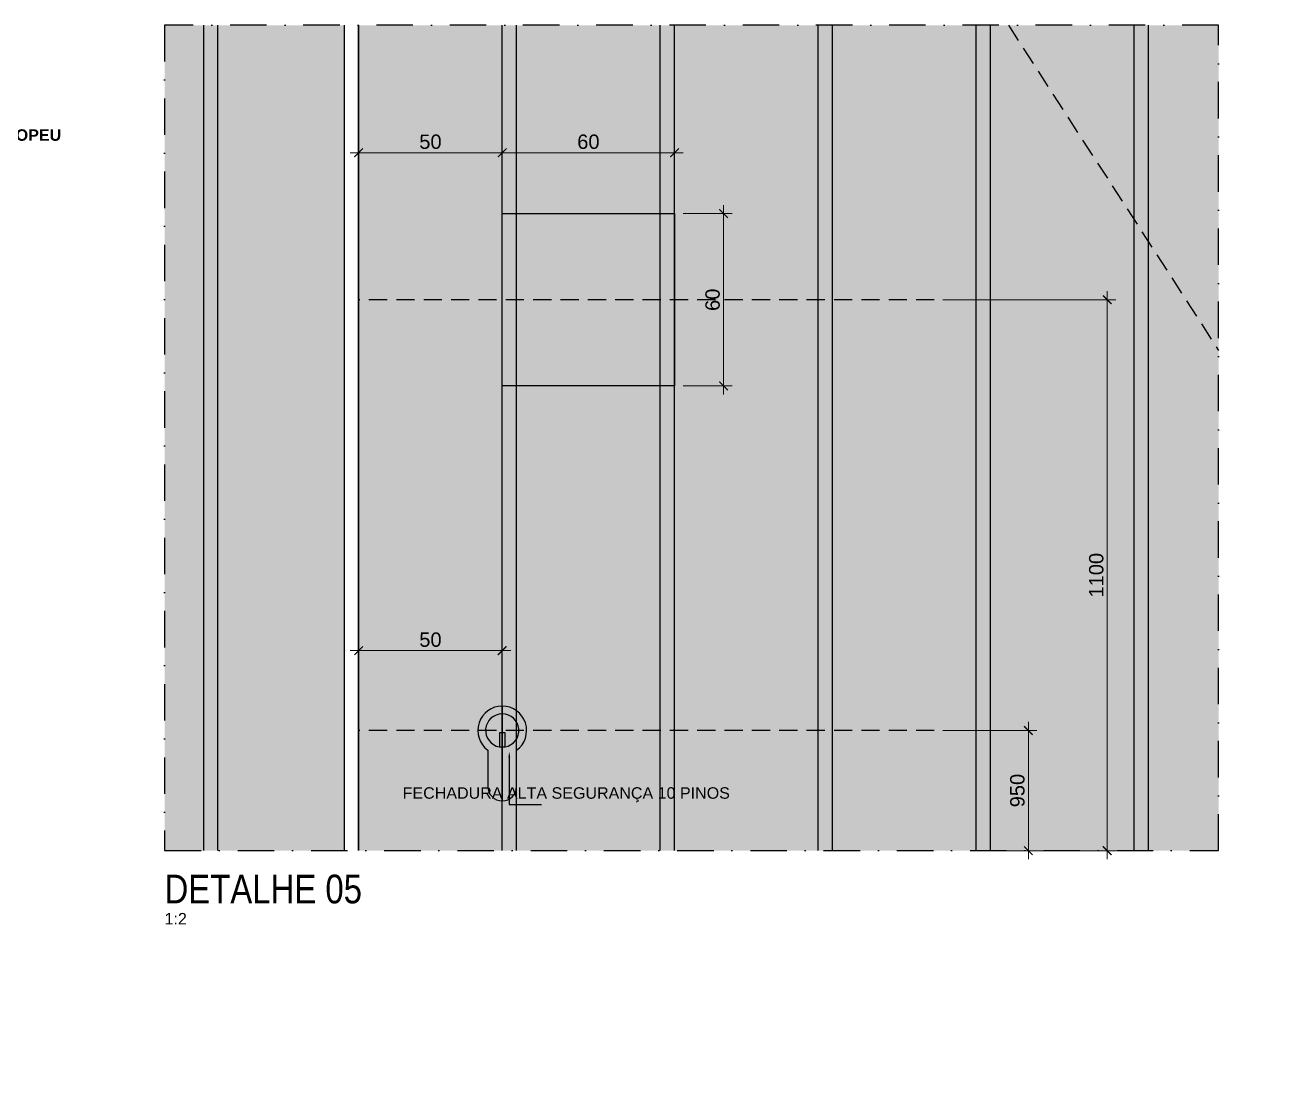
# Model space of a CAD drawing. Header units: millimetres. Extents: x -63251 to 507826, y 5339 to 217512.
# Drawn here: x 164359.1 to 164797.7, y 81556.5 to 81922.4 of the extents above; entities that cross this region are included whole.
import ezdxf
from ezdxf import colors
from ezdxf.entities.mleader import LeaderData, LeaderLine
from ezdxf.math import Vec2, Vec3

# ---------------------------------------------------------------- set-up
doc = ezdxf.new("R2010")
doc.units = ezdxf.units.MM
doc.header["$PDMODE"] = 3
for name, pattern in [('CONTINU', [0]), ('TRAÇO 1-1', [9.525, 6.35, -3.175]), ('TRAÇO E PONTO 1-1', [25.4, 12.7, -6.35, 0, -6.35])]:
    doc.linetypes.add(name, pattern=pattern)
doc.layers.add('ARQ-COTA', color=12, linetype='Continuous', lineweight=9)
for name, color, linetype in [('COTAS', 9, 'Continuous'), ('FERRAGEM', 3, 'Continuous'), ('LAYOUT - carimbo', 7, 'Continuous'), ('MARCENARIA', 4, 'Continuous'), ('MARCENARIA . M', 4, 'Continuous'), ('PAREDE', 94, 'Continuous'), ('PROJEÇÃO', 8, 'Continuous'), ('TEXTO', 105, 'Continuous'), ('TEXTO TRAÇO PONTO', 105, 'TRAÇO E PONTO 1-1')]:
    doc.layers.add(name, color=color, linetype=linetype)
doc.styles.add('1-1', font='arial.ttf', dxfattribs={"height": 0.2})
doc.styles.add('PADRÃO', font='arial.ttf')
doc.styles.add('TITULO', font='swissck.ttf')
doc.dimstyles.new('1-2', dxfattribs={"dimscale": 2, "dimtxt": 2.5, "dimasz": 1.5, "dimexe": 1.5, "dimexo": 1.5, "dimtad": 1, "dimtxsty": 'PADRÃO', "dimblk": 'ARCHTICK', "dimcen": 2.5, "dimdle": 1.5, "dimclrd": 9, "dimclre": 9, "dimclrt": 6, "dimadec": 0, "dimazin": 0, "dimtfac": 1, "dimtmove": 0, "dimatfit": 3, "dimfxl": 1.25, "dimlwd": -1, "dimlwe": -1, "dimarcsym": 0})

# ---------------------------------------------------------------- blocks, each defined once
blk = doc.blocks.new('_ArchTick')
at = {"color": 0, "linetype": 'ByBlock', "const_width": 0.15}
blk.add_lwpolyline([(-0.5, -0.5), (0.5, 0.5)], dxfattribs=at)
blk = doc.blocks.new('*D519')
at = {"layer": 'ARQ-COTA', "color": 9, "transparency": 16777216}
for p, q in [((164472.18, 81877.96), (164528.18, 81877.96)), ((164475.18, 81873.12), (164475.18, 81880.96))]:
    blk.add_line(p, q, dxfattribs=at)
at = {"layer": 'Defpoints', "color": 0, "transparency": 16777216}
for p in [(164525.18, 81877.96, 0), (164525.18, 81877.96), (164475.18, 81870.12)]:
    blk.add_point(p, dxfattribs=at)
at = {"layer": 'ARQ-COTA', "color": 9, "transparency": 16777216, "xscale": 3, "yscale": 3, "zscale": 3, "rotation": 180}
blk.add_blockref('_ArchTick', (164475.18, 81877.96), dxfattribs=at)
at = {"layer": 'ARQ-COTA', "color": 9, "transparency": 16777216, "xscale": 3, "yscale": 3, "zscale": 3}
blk.add_blockref('_ArchTick', (164525.18, 81877.96), dxfattribs=at)
at = {"layer": 'ARQ-COTA', "color": 6, "transparency": 16777216, "insert": (164500.18, 81881.76), "char_height": 5, "attachment_point": 5, "style": 'PADRÃO'}
blk.add_mtext('50', dxfattribs=at)
blk = doc.blocks.new('*D520')
at = {"layer": 'ARQ-COTA', "color": 9, "transparency": 16777216}
blk.add_line((164522.18, 81877.96), (164588.18, 81877.96), dxfattribs=at)
at = {"layer": 'Defpoints', "color": 0, "transparency": 16777216}
for p in [(164525.18, 81877.96), (164585.18, 81877.96), (164585.18, 81877.96)]:
    blk.add_point(p, dxfattribs=at)
at = {"layer": 'ARQ-COTA', "color": 9, "transparency": 16777216, "xscale": 3, "yscale": 3, "zscale": 3, "rotation": 180}
blk.add_blockref('_ArchTick', (164525.18, 81877.96), dxfattribs=at)
at = {"layer": 'ARQ-COTA', "color": 9, "transparency": 16777216, "xscale": 3, "yscale": 3, "zscale": 3}
blk.add_blockref('_ArchTick', (164585.18, 81877.96), dxfattribs=at)
at = {"layer": 'ARQ-COTA', "color": 6, "transparency": 16777216, "insert": (164555.18, 81881.76), "char_height": 5, "attachment_point": 5, "style": 'PADRÃO'}
blk.add_mtext('60', dxfattribs=at)
blk = doc.blocks.new('*D521')
at = {"layer": 'ARQ-COTA', "color": 9, "transparency": 16777216}
for p, q in [((164588.18, 81856.74), (164605.25, 81856.74)), ((164602.25, 81859.74), (164602.25, 81793.74)), ((164588.18, 81796.74), (164605.25, 81796.74))]:
    blk.add_line(p, q, dxfattribs=at)
at = {"layer": 'Defpoints', "color": 0, "transparency": 16777216}
for p in [(164585.18, 81856.74, 0), (164585.18, 81796.74, 0), (164602.25, 81796.74)]:
    blk.add_point(p, dxfattribs=at)
at = {"layer": 'ARQ-COTA', "color": 9, "transparency": 16777216, "xscale": 3, "yscale": 3, "zscale": 3}
for p, rotation in [((164602.25, 81856.74), 90), ((164602.25, 81796.74), 270)]:
    blk.add_blockref('_ArchTick', p, dxfattribs=dict(at, rotation=rotation))
at = {"layer": 'ARQ-COTA', "color": 6, "transparency": 16777216, "insert": (164598.44, 81826.74), "char_height": 5, "attachment_point": 5, "rotation": 90, "style": 'PADRÃO'}
blk.add_mtext('60', dxfattribs=at)
blk = doc.blocks.new('*D522')
at = {"layer": 'ARQ-COTA', "color": 9, "transparency": 16777216}
for p, q in [((164735.84, 81829.74), (164735.84, 81631.89)), ((164678.63, 81826.74), (164738.84, 81826.74)), ((164690.87, 81634.89), (164738.84, 81634.89))]:
    blk.add_line(p, q, dxfattribs=at)
at = {"layer": 'Defpoints', "color": 0, "transparency": 16777216}
for p in [(164675.63, 81826.74, 0), (164687.87, 81634.89, 0), (164735.84, 81634.89)]:
    blk.add_point(p, dxfattribs=at)
at = {"layer": 'ARQ-COTA', "color": 9, "transparency": 16777216, "xscale": 3, "yscale": 3, "zscale": 3}
for p, rotation in [((164735.84, 81826.74), 90), ((164735.84, 81634.89), 270)]:
    blk.add_blockref('_ArchTick', p, dxfattribs=dict(at, rotation=rotation))
at = {"layer": 'ARQ-COTA', "color": 6, "transparency": 16777216, "insert": (164732.04, 81730.82), "char_height": 5, "attachment_point": 5, "rotation": 90, "style": 'PADRÃO'}
blk.add_mtext('1100', dxfattribs=at)
blk = doc.blocks.new('*D523')
at = {"layer": 'ARQ-COTA', "color": 9, "transparency": 16777216}
for p, q in [((164678.63, 81676.74), (164711.37, 81676.74)), ((164708.37, 81679.74), (164708.37, 81631.89)), ((164690.87, 81634.89), (164711.37, 81634.89))]:
    blk.add_line(p, q, dxfattribs=at)
at = {"layer": 'Defpoints', "color": 0, "transparency": 16777216}
for p in [(164675.63, 81676.74, 0), (164687.87, 81634.89, 0), (164708.37, 81634.89)]:
    blk.add_point(p, dxfattribs=at)
at = {"layer": 'ARQ-COTA', "color": 9, "transparency": 16777216, "xscale": 3, "yscale": 3, "zscale": 3}
for p, rotation in [((164708.37, 81676.74), 90), ((164708.37, 81634.89), 270)]:
    blk.add_blockref('_ArchTick', p, dxfattribs=dict(at, rotation=rotation))
at = {"layer": 'ARQ-COTA', "color": 6, "transparency": 16777216, "insert": (164704.57, 81655.82), "char_height": 5, "attachment_point": 5, "rotation": 90, "style": 'PADRÃO'}
blk.add_mtext('950', dxfattribs=at)
blk = doc.blocks.new('*D524')
at = {"layer": 'ARQ-COTA', "color": 9, "transparency": 16777216}
for p, q in [((164475.18, 81688.24), (164475.18, 81707.55)), ((164525.18, 81688.24), (164525.18, 81707.55)), ((164528.18, 81704.55), (164472.18, 81704.55))]:
    blk.add_line(p, q, dxfattribs=at)
at = {"layer": 'Defpoints', "color": 0, "transparency": 16777216}
for p in [(164475.18, 81704.55), (164475.18, 81685.24, 0), (164525.18, 81685.24, 0)]:
    blk.add_point(p, dxfattribs=at)
at = {"layer": 'ARQ-COTA', "color": 9, "transparency": 16777216, "xscale": 3, "yscale": 3, "zscale": 3, "rotation": 180}
blk.add_blockref('_ArchTick', (164475.18, 81704.55), dxfattribs=at)
at = {"layer": 'ARQ-COTA', "color": 9, "transparency": 16777216, "xscale": 3, "yscale": 3, "zscale": 3}
blk.add_blockref('_ArchTick', (164525.18, 81704.55), dxfattribs=at)
at = {"layer": 'ARQ-COTA', "color": 6, "transparency": 16777216, "insert": (164500.18, 81708.35), "char_height": 5, "attachment_point": 5, "style": 'PADRÃO'}
blk.add_mtext('50', dxfattribs=at)

msp = doc.modelspace()

# ---------------------------------------------------------------- hatches: boundary and pattern name
at = {"layer": 'LAYOUT - carimbo', "linetype": 'ByBlock', "true_color": 0xa4937f}
h = msp.add_hatch(color=252, dxfattribs=at)
h.dxf.hatch_style = 1
h.paths.add_polyline_path([(164470.177, 81922.372), (164407.602, 81922.372), (164407.602, 81634.894), (164470.177, 81634.894)])
h = msp.add_hatch(color=252, dxfattribs=at)
h.dxf.hatch_style = 1
h.paths.add_polyline_path([(164774.605, 81922.372), (164475.178, 81922.372), (164475.178, 81634.894), (164774.605, 81634.894)])
at = {"layer": 'LAYOUT - carimbo', "linetype": 'ByBlock', "true_color": 0x8c7963}
h = msp.add_hatch(color=35, dxfattribs=at)
h.dxf.hatch_style = 1
h.paths.add_polyline_path([(164525.178, 81856.744), (164585.178, 81856.744), (164585.178, 81796.744), (164525.178, 81796.744)])

# ---------------------------------------------------------------- linework, layer by layer
at = {"layer": 'FERRAGEM'}
msp.add_line((164524.178, 81671.042, 0), (164526.178, 81671.042, 0), dxfattribs=at)
at = {"layer": 'FERRAGEM', "elevation": 0}
for points in [[(164526.178, 81671.042), (164526.178, 81675.955), (164524.178, 81675.955), (164524.178, 81671.042)], [(164520.178, 81669.871), (164520.178, 81657.244)], [(164530.178, 81657.244), (164530.178, 81669.871)]]:
    msp.add_lwpolyline(points, dxfattribs=at)
at = {"layer": 'FERRAGEM'}
for centre, radius, start, end in [((164525.178, 81676.744, 0), 8.5, 306.03188, 233.96812), ((164525.178, 81676.744, 0), 5.79, 279.94638, 260.05362), ((164525.178, 81657.244, 0), 5, 180, 0)]:
    msp.add_arc(centre, radius, start, end, dxfattribs=at)
at = {"layer": 'MARCENARIA', "color": 8, "linetype": 'CONTINU'}
for p, q in [((164421.177, 81922.372, 0), (164421.177, 81634.894, 0)), ((164426.177, 81634.894, 0), (164426.177, 81922.372, 0)), ((164475.178, 81634.894, 0), (164475.178, 81922.372, 0)), ((164525.178, 81634.894, 0), (164525.178, 81922.372, 0)), ((164530.178, 81634.894, 0), (164530.178, 81922.372, 0)), ((164580.178, 81634.894, 0), (164580.178, 81922.372, 0)), ((164585.178, 81634.894, 0), (164585.178, 81922.372, 0)), ((164635.178, 81634.894, 0), (164635.178, 81922.372, 0)), ((164640.178, 81634.894, 0), (164640.178, 81922.372, 0)), ((164690.178, 81634.894, 0), (164690.178, 81922.372, 0)), ((164695.178, 81634.894, 0), (164695.178, 81922.372, 0)), ((164745.178, 81634.894, 0), (164745.178, 81922.372, 0)), ((164750.178, 81634.894, 0), (164750.178, 81922.372, 0))]:
    msp.add_line(p, q, dxfattribs=at)
at = {"layer": 'MARCENARIA', "elevation": 0}
for points in [[(164470.177, 81922.372), (164470.177, 81634.894)], [(164475.178, 81922.372), (164475.178, 81634.894)]]:
    msp.add_lwpolyline(points, dxfattribs=at)
msp.add_lwpolyline([(164525.178, 81856.744), (164585.178, 81856.744), (164585.178, 81796.744), (164525.178, 81796.744)], close=True, dxfattribs=at)
at = {"layer": 'MARCENARIA . M', "color": 8}
msp.add_line((164525.178, 81685.244, 0), (164525.178, 81652.244, 0), dxfattribs=at)
at = {"layer": 'PAREDE', "color": 10, "linetype": 'TRAÇO 1-1'}
for p, q in [((164675.633, 81826.744, 0), (164475.178, 81826.744, 0)), ((164675.633, 81676.744, 0), (164475.178, 81676.744, 0))]:
    msp.add_line(p, q, dxfattribs=at)
at = {"layer": 'PROJEÇÃO', "color": 21, "linetype": 'TRAÇO 1-1', "elevation": 0}
msp.add_lwpolyline([(164701.413, 81922.372), (164774.605, 81809.126)], dxfattribs=at)
at = {"layer": 'TEXTO TRAÇO PONTO', "elevation": 0}
msp.add_lwpolyline([(164407.602, 81922.372), (164407.602, 81634.894), (164774.605, 81634.894), (164774.605, 81922.372)], close=True, dxfattribs=at)

# ---------------------------------------------------------------- texts
at = {"layer": 'TEXTO', "color": 1, "insert": (164407.602, 81616.394, 0), "char_height": 10, "width": 220.061, "attachment_point": 7, "style": 'TITULO'}
msp.add_mtext('DETALHE 05', dxfattribs=at)
at = {"layer": 'TEXTO', "insert": (164407.602, 81613.194, 0), "char_height": 4, "width": 48, "attachment_point": 1, "style": 'PADRÃO'}
msp.add_mtext('1:2', dxfattribs=at)

# ---------------------------------------------------------------- dimensions: what is measured, and where the dimension line sits
at = {"layer": 'ARQ-COTA'}
for base, p1, p2, angle, picture, middle in [((164525.178, 81877.961, 0), (164475.178, 81870.118, 0), (164525.178, 81877.961, 0), 180, '*D519', (164500.178, 81881.764, 0)), ((164585.178, 81877.961, 0), (164525.178, 81877.961, 0), (164585.178, 81877.961, 0), 180, '*D520', (164555.178, 81881.764, 0)), ((164602.246, 81796.744), (164585.178, 81856.744, 0), (164585.178, 81796.744, 0), 90, '*D521', (164598.443, 81826.744))]:
    dim = msp.add_linear_dim(base=base, p1=p1, p2=p2, angle=angle, dimstyle='1-2', dxfattribs=at)
    dim.commit()
    dim.dimension.update_dxf_attribs({"geometry": picture, "text_midpoint": middle})
for base, p1, text, picture, middle in [((164735.843, 81634.894), (164675.633, 81826.744, 0), '1100', '*D522', (164732.04, 81730.819)), ((164708.369, 81634.894, 0), (164675.633, 81676.744, 0), '950', '*D523', (164704.566, 81655.819, 0))]:
    dim = msp.add_linear_dim(base=base, p1=p1, p2=(164687.874, 81634.894, 0), angle=90, text=text, dimstyle='1-2', dxfattribs=at)
    dim.commit()
    dim.dimension.update_dxf_attribs({"geometry": picture, "text_midpoint": middle})
dim = msp.add_linear_dim(base=(164475.178, 81704.548), p1=(164525.178, 81685.244, 0), p2=(164475.178, 81685.244, 0), dimstyle='1-2', dxfattribs=at)
dim.commit()
dim.dimension.update_dxf_attribs({"geometry": '*D524', "text_midpoint": (164500.178, 81708.351)})

# ---------------------------------------------------------------- leaders
at = {"layer": 'COTAS', "ltscale": 0.4}
ml = msp.add_multileader_mtext('Standard', dxfattribs=at)
ml.set_content('{\\fArial|b1|i0|c0|p34;\\C10;ATENÇÃO PARKET! }REFORÇO DE BARROTE PARA INSTALAÇÃO DE BATENTE PORTA ', color=105, style='1-1')
ml.set_leader_properties(color=256, linetype='ByLayer', lineweight=-1)
ml.build(insert=Vec2(0, 0))
ml.multileader.update_dxf_attribs({"text_left_attachment_type": 2, "text_right_attachment_type": 2, "dogleg_length": 0.36, "arrow_head_size": 2, "scale": 20})
ctx = ml.context
ctx.base_point, ctx.scale, ctx.arrow_head_size, ctx.landing_gap_size, ctx.plane_origin = Vec3(163680.114, 81874.967, 0), 20, 2, 4, Vec3(164021.333, 81823.337, 0)
ctx.left_attachment, ctx.right_attachment = 2, 2
notes = []
notes.append((ctx, [(0, (1, 1, 0), (163760.395, 81874.967, 0), (-1, 0), 7.2, [(0, [(163760.395, 81834.942, 0)], 0, [])])]))
ctx.mtext.insert, ctx.mtext.width, ctx.mtext.flow_direction = Vec3(163684.114, 81887.969, 0), 80.47345, 5
ml = msp.add_multileader_mtext('Standard', dxfattribs=at)
ml.set_content('ACABAMENTO EM {\\fArial|b1|i0|c0|p34;LÂMINAS NATURAIS DE CARVALHO EUROPEU}', color=105, style='1-1')
ml.set_leader_properties(color=256, linetype='ByLayer', lineweight=-1)
ml.build(insert=Vec2(0, 0))
ml.multileader.update_dxf_attribs({"text_left_attachment_type": 2, "text_right_attachment_type": 2, "dogleg_length": 0.36, "arrow_head_size": 2, "scale": 20})
ctx = ml.context
ctx.base_point, ctx.scale, ctx.arrow_head_size, ctx.landing_gap_size, ctx.plane_origin = Vec3(164189.423, 81876.83, 0), 20, 2, 4, Vec3(164339.329, 81848.08, 0)
ctx.left_attachment, ctx.right_attachment = 2, 2
notes.append((ctx, [(0, (1, 1, 0), (164280.413, 81876.83, 0), (-1, 0), 7.2, [(0, [(164280.398, 81817.942, 0)], 0, [])])]))
ctx.mtext.insert, ctx.mtext.width, ctx.mtext.flow_direction = Vec3(164193.423, 81886.116, 0), 80.51012, 5
ml = msp.add_multileader_mtext('Standard', dxfattribs=at)
ml.set_content('ACABAMENTO EM {\\fArial|b1|i0|c0|p34;LÂMINAS NATURAIS DE CARVALHO EUROPEU}', color=105, style='1-1')
ml.set_leader_properties(color=256, linetype='ByLayer', lineweight=-1)
ml.build(insert=Vec2(0, 0))
ml.multileader.update_dxf_attribs({"text_left_attachment_type": 2, "text_right_attachment_type": 2, "dogleg_length": 0.36, "arrow_head_size": 2, "scale": 20})
ctx = ml.context
ctx.base_point, ctx.scale, ctx.arrow_head_size, ctx.landing_gap_size, ctx.plane_origin = Vec3(163816.958, 81847.779, 0), 20, 2, 4, Vec3(163966.865, 81814.08, 0)
ctx.left_attachment, ctx.right_attachment = 2, 2
notes.append((ctx, [(1, (1, 1, 0), (163809.758, 81847.779, 0), (1, 0), 7.2, [(0, [(163907.933, 81817.942, 0)], 0, []), (1, [(163784.735, 81820.942, 0)], 0, [])])]))
ctx.mtext.insert, ctx.mtext.width, ctx.mtext.flow_direction = Vec3(163820.958, 81857.065, 0), 80.51012, 5
ml = msp.add_multileader_mtext('Standard', dxfattribs=at)
ml.set_content('PIVÔ GERIS HEAVY 200KG INOX', color=105, style='1-1')
ml.set_leader_properties(color=256, linetype='ByLayer', lineweight=-1)
ml.build(insert=Vec2(0, 0))
ml.multileader.update_dxf_attribs({"text_left_attachment_type": 2, "text_right_attachment_type": 2, "dogleg_length": 0.36, "arrow_head_size": 2, "scale": 20})
ctx = ml.context
ctx.base_point, ctx.scale, ctx.arrow_head_size, ctx.landing_gap_size, ctx.plane_origin = Vec3(164122.709, 81721.322), 20, 2, 4, Vec3(164056.592, 81756.8)
ctx.left_attachment, ctx.right_attachment = 2, 2
notes.append((ctx, [(0, (1, 1, 0), (164115.509, 81721.322), (1, 0), 7.2, [(0, [(164115.538, 81773.866)], 0, [])])]))
ctx.mtext.insert, ctx.mtext.width, ctx.mtext.flow_direction = Vec3(164126.709, 81727.23), 80.51012, 5
ml = msp.add_multileader_mtext('Standard', dxfattribs=at)
ml.set_content('ACABAMENTO RIPADO CABREUVA BRANCA PREMIUM 18*5+5', color=105, style='1-1')
ml.set_leader_properties(color=256, linetype='ByLayer', lineweight=-1)
ml.build(insert=Vec2(0, 0))
ml.multileader.update_dxf_attribs({"text_left_attachment_type": 2, "text_right_attachment_type": 2, "dogleg_length": 0.36, "arrow_head_size": 2, "scale": 20})
ctx = ml.context
ctx.base_point, ctx.scale, ctx.arrow_head_size, ctx.landing_gap_size, ctx.plane_origin = Vec3(165229.896, 81727.778), 20, 2, 4, Vec3(165365.86, 81641.752)
ctx.left_attachment, ctx.right_attachment, ctx.text_align_type = 2, 2, 2
notes.append((ctx, [(0, (1, 1, 0), (165306.943, 81727.778), (-1, 0), 7.2, [(0, [(165312.558, 81727.778)], 0, [])])]))
ctx.mtext.insert, ctx.mtext.width, ctx.mtext.alignment, ctx.mtext.flow_direction = Vec3(165295.743, 81736.557), 80.51012, 3, 5
ml = msp.add_multileader_mtext('Standard', dxfattribs=at)
ml.set_content('{\\C10;FECHADURA ALTA SEGURANÇA 10 PINOS}', color=105, style='1-1')
ml.set_leader_properties(color=256, linetype='ByLayer', lineweight=-1)
ml.build(insert=Vec2(0, 0))
ml.multileader.update_dxf_attribs({"text_left_attachment_type": 2, "text_right_attachment_type": 2, "dogleg_length": 0.36, "arrow_head_size": 2, "scale": 20})
ctx = ml.context
ctx.base_point, ctx.scale, ctx.arrow_head_size, ctx.landing_gap_size, ctx.plane_origin = Vec3(164538.89, 81650.998, 0), 20, 2, 4, Vec3(164467.969, 81739.003, 0)
ctx.left_attachment, ctx.right_attachment, ctx.text_align_type = 2, 2, 2
notes.append((ctx, [(0, (1, 1, 0), (164527.633, 81650.998, 0), (1, 0), 11.257, [(0, [(164527.633, 81669.358, 0)], 0, [])])]))
ctx.mtext.insert, ctx.mtext.width, ctx.mtext.alignment, ctx.mtext.flow_direction = Vec3(164604.453, 81656.975, 0), 69.42511, 3, 5
ml = msp.add_multileader_mtext('Standard', dxfattribs=at)
ml.set_content('ACABAMENTO RIPADO CABREUVA BRANCA PREMIUM 18*5+5', color=105, style='1-1')
ml.set_leader_properties(color=256, linetype='ByLayer', lineweight=-1)
ml.build(insert=Vec2(0, 0))
ml.multileader.update_dxf_attribs({"text_left_attachment_type": 2, "text_right_attachment_type": 2, "dogleg_length": 0.36, "arrow_head_size": 2, "scale": 20})
ctx = ml.context
ctx.base_point, ctx.scale, ctx.arrow_head_size, ctx.landing_gap_size, ctx.plane_origin = Vec3(165229.896, 81556.811), 20, 2, 4, Vec3(165365.86, 81528.062)
ctx.left_attachment, ctx.right_attachment, ctx.text_align_type = 2, 2, 2
notes.append((ctx, [(0, (1, 1, 0), (165306.943, 81556.811), (-1, 0), 7.2, [(0, [(165312.558, 81556.811)], 0, [])])]))
ctx.mtext.insert, ctx.mtext.width, ctx.mtext.alignment, ctx.mtext.flow_direction = Vec3(165295.743, 81565.59), 80.51012, 3, 5
for ctx, leaders in notes:
    for number, flags, end, landing, length, lines in leaders:
        leader = LeaderData()
        leader.index, (leader.has_last_leader_line, leader.has_dogleg_vector, leader.attachment_direction) = number, flags
        leader.last_leader_point, leader.dogleg_vector, leader.dogleg_length = Vec3(end), Vec3(landing), length
        for number, points, colour, breaks in lines:
            line = LeaderLine()
            line.index, line.vertices, line.color, line.breaks = number, Vec3.list(points), colors.encode_raw_color(colour), breaks
            leader.lines.append(line)
        ctx.leaders.append(leader)

doc.saveas('drawing.dxf')
